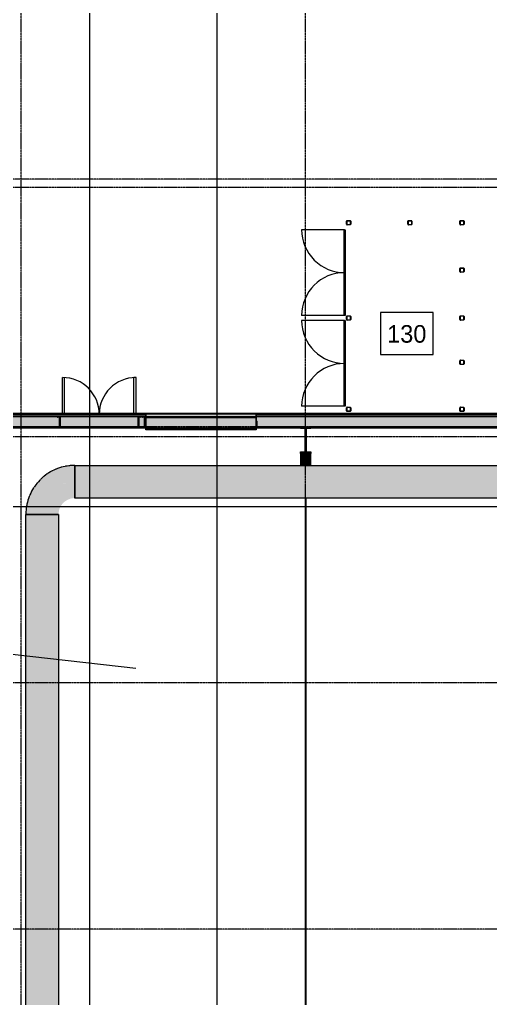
# Model space of a CAD drawing. Header units: inches. Extents: x 21035 to 27109, y -23277 to -20247.
# Drawn here: x 22806 to 23267, y -21694 to -20735 of the extents above; entities that cross this region are included whole.
import ezdxf

# ---------------------------------------------------------------- set-up
doc = ezdxf.new("R2010")
doc.units = ezdxf.units.IN
doc.header["$MEASUREMENT"] = 0
doc.linetypes.add('Grid Line 1_2_', pattern=[0.875, 0.5, -0.125, 0.125, -0.125])
for name, color, linetype, lineweight in [('A-ANNO-IDEN', 131, 'Continuous', 9), ('A-AREA-IDEN', 2, 'Continuous', 9), ('A-DOOR', 31, 'Continuous', 9), ('A-GLAZ-CWMG', 51, 'Continuous', 9), ('A-WALL', 113, 'Continuous', 9), ('A-WALL-PATT', 111, 'Continuous', 25), ('G-ANNO-SYMB', 111, 'Continuous', 9), ('M-HVAC-DUCT', 70, 'Continuous', 9), ('S-BEAM', 12, 'Continuous', 9), ('S-COLS', 52, 'Continuous', 9), ('S-GRID', 1, 'Continuous', 9)]:
    doc.layers.add(name, color=color, linetype=linetype, lineweight=lineweight)
doc.styles.add('Century Gothic', font='GOTHIC.TTF', dxfattribs={"height": 17.245342})
pattern_1 = [(225, (23085.89, -22360.053), (19.00703, -19.00703), []), (225, (23085.89, -22388.853), (19.00703, -19.00703), [])]
pattern_2 = [(45, (0, 0), (-19.00703, 19.00703), []), (45, (0, 28.8), (-19.00703, 19.00703), [])]

# ---------------------------------------------------------------- blocks, each defined once
blk = doc.blocks.new('Rectangular Mullion - Profile_Polycarbonate_Lower-1149838-RCP - First Floor')
at = {"layer": 'A-GLAZ-CWMG'}
blk.add_hatch(color=256, dxfattribs=at).paths.add_polyline_path([(22783.89, -21121.8), (22791.52, -21121.8), (22791.52, -21121.3), (26280.27, -21121.3), (26280.27, -21120.72), (22783.89, -21120.72)], flags=0)
blk.add_line((22783.89, -21120.72), (26280.27, -21120.72), dxfattribs=at)
blk = doc.blocks.new('Double-Flush - 72_ x 96_-983185-RCP - First Floor')
at = {"layer": 'A-DOOR', "lineweight": 13}
for p, q in [((-36, -6.63), (-36, -42.63)), ((-36, -6.63), (-34, -6.63)), ((-34, -6.63), (-34, -42.63)), ((34, -6.63), (34, -42.57)), ((36, -6.63), (34, -6.63)), ((36, -6.63), (36, -42.63)), ((-36, -42.63), (-34, -42.63))]:
    blk.add_line(p, q, dxfattribs=at)
at = {"layer": 'A-DOOR'}
for centre, start, end in [((-36, -6.63), 270, 360), ((36, -6.63), 180, 270)]:
    blk.add_arc(centre, 36, start, end, dxfattribs=at)
blk = doc.blocks.new('overhead door - one-983186-RCP - First Floor')
at = {"layer": 'A-DOOR'}
blk.add_hatch(color=256, dxfattribs=at).paths.add_polyline_path([(-54, -8.75), (54, -8.75), (54, -7), (-54, -7)], flags=0)
for p, q in [((-54, -8.75), (-54, -7)), ((-54, -7), (54, -7)), ((54, -8.75), (-54, -8.75)), ((54, -7), (54, -8.75))]:
    blk.add_line(p, q, dxfattribs=at)
blk = doc.blocks.new('dumpster door - one-1001559-RCP - First Floor')
at = {"layer": 'A-DOOR'}
h = blk.add_hatch(dxfattribs=at)
h.set_pattern_fill('FP_17', color=256, style=0, pattern_type=2)
h.set_pattern_definition([(90, (0, 0), (-8, 5e-16), [])])
h.paths.add_polyline_path([(42, 0.5), (-42, 0.5), (-42, -0.5), (42, -0.5)], flags=0)
for p, q in [((-42, -0.5), (-42, 0.5)), ((-42, 0.5), (42, 0.5)), ((-42, 0), (-42, -42)), ((42, 0.5), (42, -0.5)), ((42, 0), (42, -42)), ((42, -0.5), (-42, -0.5))]:
    blk.add_line(p, q, dxfattribs=at)
for centre, start, end in [((-42, 0), 270, 0), ((42, 0), 180, 270)]:
    blk.add_arc(centre, 42, start, end, dxfattribs=at)
blk = doc.blocks.new('HSS-Hollow Structural Section-Column - HSS4X4X1_4-1001889-RCP - First Floor')
at = {"layer": 'S-COLS'}
h = blk.add_hatch(dxfattribs=at)
h.set_pattern_fill('FP_18', color=256, style=0, pattern_type=2)
h.set_pattern_definition([(225, (23127.985, -21116.928), (19.00703, -19.00703), []), (225, (23127.985, -21145.728), (19.00703, -19.00703), [])])
h.paths.add_polyline_path([(-1.53, 2), (-1.86, 1.86), (-2, 1.53), (-2, -1.53), (-1.86, -1.86), (-1.53, -2), (1.53, -2), (1.86, -1.86), (2, -1.53), (2, 1.53), (1.86, 1.86), (1.53, 2)], flags=0)
h.paths.add_polyline_path([(-1.53, 1.77), (1.7, 1.7), (1.77, 1.53), (1.7, -1.7), (1.53, -1.77), (-1.7, -1.7), (-1.77, -1.53), (-1.7, 1.7)], flags=0)
at = {"layer": 'S-COLS', "lineweight": 15}
for p, q in [((-2, -1.53), (-2, 1.53)), ((-1.77, 1.53), (-1.77, -1.53)), ((-1.53, 2), (1.53, 2)), ((1.53, 1.77), (-1.53, 1.77)), ((1.77, -1.53), (1.77, 1.53)), ((2, 1.53), (2, -1.53)), ((-1.53, -1.77), (1.53, -1.77)), ((1.53, -2), (-1.53, -2))]:
    blk.add_line(p, q, dxfattribs=at)
for centre, radius, start, end in [((-1.53, 1.53), 0.466, 90, 180), ((-1.53, 1.53), 0.233, 90, 180), ((1.53, 1.53), 0.466, 360, 90), ((1.53, 1.53), 0.233, 360, 90), ((-1.53, -1.53), 0.466, 180, 270), ((-1.53, -1.53), 0.233, 180, 270), ((1.53, -1.53), 0.233, 270, 360), ((1.53, -1.53), 0.466, 270, 0)]:
    blk.add_arc(centre, radius, start, end, dxfattribs=at)
blk = doc.blocks.new('HSS-Hollow Structural Section-Column - HSS4X4X1_4-V21-RCP - First Floor')
at = {"layer": 'S-COLS', "lineweight": 15}
for p, q in [((-2, -1.534), (-2, 1.534)), ((-1.767, 1.534), (-1.767, -1.534)), ((-1.534, 2), (1.534, 2)), ((1.534, 1.767), (-1.534, 1.767)), ((1.767, -1.534), (1.767, 1.534)), ((2, 1.534), (2, -1.534)), ((-1.534, -1.767), (1.534, -1.767)), ((1.534, -2), (-1.534, -2))]:
    blk.add_line(p, q, dxfattribs=at)
for centre, radius, start, end in [((-1.534, 1.534), 0.466, 90, 180), ((-1.534, 1.534), 0.233, 90, 180), ((1.534, 1.534), 0.466, 360, 90), ((1.534, 1.534), 0.233, 360, 90), ((-1.534, -1.534), 0.466, 180, 270), ((-1.534, -1.534), 0.233, 180, 270), ((1.534, -1.534), 0.233, 270, 360), ((1.534, -1.534), 0.466, 270, 0)]:
    blk.add_arc(centre, radius, start, end, dxfattribs=at)
blk = doc.blocks.new('HSS-Hollow Structural Section-Column - HSS4X4X1_4-V22-RCP - First Floor')
at = {"layer": 'S-COLS', "lineweight": 15}
for p, q in [((-2, -1.534), (-2, 1.534)), ((-1.767, 1.534), (-1.767, -1.534)), ((-1.534, 2), (1.534, 2)), ((1.534, 1.767), (-1.534, 1.767)), ((1.767, -1.534), (1.767, 1.534)), ((2, 1.534), (2, -1.534)), ((-1.534, -1.767), (1.534, -1.767)), ((1.534, -2), (-1.534, -2))]:
    blk.add_line(p, q, dxfattribs=at)
for centre, radius, start, end in [((-1.534, 1.534), 0.466, 90, 180), ((-1.534, 1.534), 0.233, 90, 180), ((1.534, 1.534), 0.466, 360, 90), ((1.534, 1.534), 0.233, 360, 90), ((-1.534, -1.534), 0.466, 180, 270), ((-1.534, -1.534), 0.233, 180, 270), ((1.534, -1.534), 0.233, 270, 360), ((1.534, -1.534), 0.466, 270, 0)]:
    blk.add_arc(centre, radius, start, end, dxfattribs=at)
blk = doc.blocks.new('HSS-Hollow Structural Section-Column - HSS4X4X1_4-V23-RCP - First Floor')
at = {"layer": 'S-COLS', "lineweight": 15}
for p, q in [((-2, -1.534), (-2, 1.534)), ((-1.767, 1.534), (-1.767, -1.534)), ((-1.534, 2), (1.534, 2)), ((1.534, 1.767), (-1.534, 1.767)), ((1.767, -1.534), (1.767, 1.534)), ((2, 1.534), (2, -1.534)), ((-1.534, -1.767), (1.534, -1.767)), ((1.534, -2), (-1.534, -2))]:
    blk.add_line(p, q, dxfattribs=at)
for centre, radius, start, end in [((-1.534, 1.534), 0.466, 90, 180), ((-1.534, 1.534), 0.233, 90, 180), ((1.534, 1.534), 0.466, 360, 90), ((1.534, 1.534), 0.233, 360, 90), ((-1.534, -1.534), 0.466, 180, 270), ((-1.534, -1.534), 0.233, 180, 270), ((1.534, -1.534), 0.233, 270, 360), ((1.534, -1.534), 0.466, 270, 0)]:
    blk.add_arc(centre, radius, start, end, dxfattribs=at)
blk = doc.blocks.new('HSS-Hollow Structural Section-Column - HSS4X4X1_4-V24-RCP - First Floor')
at = {"layer": 'S-COLS', "lineweight": 15}
for p, q in [((-2, -1.534), (-2, 1.534)), ((-1.767, 1.534), (-1.767, -1.534)), ((-1.534, 2), (1.534, 2)), ((1.534, 1.767), (-1.534, 1.767)), ((1.767, -1.534), (1.767, 1.534)), ((2, 1.534), (2, -1.534)), ((-1.534, -1.767), (1.534, -1.767)), ((1.534, -2), (-1.534, -2))]:
    blk.add_line(p, q, dxfattribs=at)
for centre, radius, start, end in [((-1.534, 1.534), 0.466, 90, 180), ((-1.534, 1.534), 0.233, 90, 180), ((1.534, 1.534), 0.466, 360, 90), ((1.534, 1.534), 0.233, 360, 90), ((-1.534, -1.534), 0.466, 180, 270), ((-1.534, -1.534), 0.233, 180, 270), ((1.534, -1.534), 0.233, 270, 360), ((1.534, -1.534), 0.466, 270, 0)]:
    blk.add_arc(centre, radius, start, end, dxfattribs=at)
blk = doc.blocks.new('HSS-Hollow Structural Section-Column - HSS4X4X1_4-V25-RCP - First Floor')
at = {"layer": 'S-COLS'}
h = blk.add_hatch(dxfattribs=at)
h.set_pattern_fill('FP_19', color=256, style=0, pattern_type=2)
h.set_pattern_definition([(225, (23238.985, -20934.178), (19.00703, -19.00703), []), (225, (23238.985, -20962.978), (19.00703, -19.00703), [])])
h.paths.add_polyline_path([(1.53, 2), (-1.53, 2), (-1.86, 1.86), (-2, 1.53), (-2, -1.53), (-1.86, -1.86), (-1.53, -2), (1.53, -2), (1.86, -1.86), (2, -1.53), (2, 1.53), (1.86, 1.86)], flags=0)
h.paths.add_polyline_path([(1.53, 1.77), (1.7, 1.7), (1.77, 1.53), (1.7, -1.7), (1.53, -1.77), (-1.7, -1.7), (-1.77, -1.53), (-1.7, 1.7), (-1.53, 1.77)], flags=0)
at = {"layer": 'S-COLS', "lineweight": 15}
for p, q in [((-2, -1.53), (-2, 1.53)), ((-1.77, 1.53), (-1.77, -1.53)), ((-1.53, 2), (1.53, 2)), ((1.53, 1.77), (-1.53, 1.77)), ((1.77, -1.53), (1.77, 1.53)), ((2, 1.53), (2, -1.53)), ((-1.53, -1.77), (1.53, -1.77)), ((1.53, -2), (-1.53, -2))]:
    blk.add_line(p, q, dxfattribs=at)
for centre, radius, start, end in [((-1.53, 1.53), 0.466, 90, 180), ((-1.53, 1.53), 0.233, 90, 180), ((1.53, 1.53), 0.466, 360, 90), ((1.53, 1.53), 0.233, 360, 90), ((-1.53, -1.53), 0.466, 180, 270), ((-1.53, -1.53), 0.233, 180, 270), ((1.53, -1.53), 0.233, 270, 360), ((1.53, -1.53), 0.466, 270, 0)]:
    blk.add_arc(centre, radius, start, end, dxfattribs=at)
blk = doc.blocks.new('HSS-Hollow Structural Section-Column - HSS4X4X1_4-V26-RCP - First Floor')
at = {"layer": 'S-COLS', "lineweight": 15}
for p, q in [((-2, -1.534), (-2, 1.534)), ((-1.767, 1.534), (-1.767, -1.534)), ((-1.534, 2), (1.534, 2)), ((1.534, 1.767), (-1.534, 1.767)), ((1.767, -1.534), (1.767, 1.534)), ((2, 1.534), (2, -1.534)), ((-1.534, -1.767), (1.534, -1.767)), ((1.534, -2), (-1.534, -2))]:
    blk.add_line(p, q, dxfattribs=at)
for centre, radius, start, end in [((-1.534, 1.534), 0.466, 90, 180), ((-1.534, 1.534), 0.233, 90, 180), ((1.534, 1.534), 0.466, 360, 90), ((1.534, 1.534), 0.233, 360, 90), ((-1.534, -1.534), 0.466, 180, 270), ((-1.534, -1.534), 0.233, 180, 270), ((1.534, -1.534), 0.233, 270, 360), ((1.534, -1.534), 0.466, 270, 0)]:
    blk.add_arc(centre, radius, start, end, dxfattribs=at)
blk = doc.blocks.new('HSS-Hollow Structural Section-Column - HSS4X4X1_4-V27-RCP - First Floor')
at = {"layer": 'S-COLS'}
h = blk.add_hatch(dxfattribs=at)
h.set_pattern_fill('FP_20', color=256, style=0, pattern_type=2)
h.set_pattern_definition([(225, (23238.985, -20980.553), (19.00703, -19.00703), []), (225, (23238.985, -21009.353), (19.00703, -19.00703), [])])
h.paths.add_polyline_path([(1.53, 2), (-1.53, 2), (-1.86, 1.86), (-2, 1.53), (-2, -1.53), (-1.86, -1.86), (-1.53, -2), (1.53, -2), (1.86, -1.86), (2, -1.53), (2, 1.53), (1.86, 1.86)], flags=0)
h.paths.add_polyline_path([(1.53, 1.77), (1.7, 1.7), (1.77, 1.53), (1.7, -1.7), (1.53, -1.77), (-1.7, -1.7), (-1.77, -1.53), (-1.7, 1.7), (-1.53, 1.77)], flags=0)
at = {"layer": 'S-COLS', "lineweight": 15}
for p, q in [((-2, -1.53), (-2, 1.53)), ((-1.77, 1.53), (-1.77, -1.53)), ((-1.53, 2), (1.53, 2)), ((1.53, 1.77), (-1.53, 1.77)), ((1.77, -1.53), (1.77, 1.53)), ((2, 1.53), (2, -1.53)), ((-1.53, -1.77), (1.53, -1.77)), ((1.53, -2), (-1.53, -2))]:
    blk.add_line(p, q, dxfattribs=at)
for centre, radius, start, end in [((-1.53, 1.53), 0.466, 90, 180), ((-1.53, 1.53), 0.233, 90, 180), ((1.53, 1.53), 0.466, 360, 90), ((1.53, 1.53), 0.233, 360, 90), ((-1.53, -1.53), 0.466, 180, 270), ((-1.53, -1.53), 0.233, 180, 270), ((1.53, -1.53), 0.233, 270, 360), ((1.53, -1.53), 0.466, 270, 0)]:
    blk.add_arc(centre, radius, start, end, dxfattribs=at)
blk = doc.blocks.new('HSS-Hollow Structural Section-Column - HSS4X4X1_4-V28-RCP - First Floor')
at = {"layer": 'S-COLS', "lineweight": 15}
for p, q in [((-2, -1.534), (-2, 1.534)), ((-1.767, 1.534), (-1.767, -1.534)), ((-1.534, 2), (1.534, 2)), ((1.534, 1.767), (-1.534, 1.767)), ((1.767, -1.534), (1.767, 1.534)), ((2, 1.534), (2, -1.534)), ((-1.534, -1.767), (1.534, -1.767)), ((1.534, -2), (-1.534, -2))]:
    blk.add_line(p, q, dxfattribs=at)
for centre, radius, start, end in [((-1.534, 1.534), 0.466, 90, 180), ((-1.534, 1.534), 0.233, 90, 180), ((1.534, 1.534), 0.466, 360, 90), ((1.534, 1.534), 0.233, 360, 90), ((-1.534, -1.534), 0.466, 180, 270), ((-1.534, -1.534), 0.233, 180, 270), ((1.534, -1.534), 0.233, 270, 360), ((1.534, -1.534), 0.466, 270, 0)]:
    blk.add_arc(centre, radius, start, end, dxfattribs=at)
blk = doc.blocks.new('columns and girder2 - one-V37-RCP - First Floor')
at = {"layer": 'S-BEAM'}
h = blk.add_hatch(dxfattribs=at)
h.set_pattern_fill('FP_30', color=256, style=0, pattern_type=2)
h.set_pattern_definition(pattern_1)
h.paths.add_polyline_path([(-5, -0.5), (-5, -2), (5, -2), (5, -0.5), (3.18, -0.5)], flags=0)
h.paths.add_polyline_path([(-5, -22.75), (-5, -24.27), (5, -24.27), (5, -22.75)], flags=0)
h.paths.add_polyline_path([(5, -1199.84), (-5, -1199.84), (-5, -1201.35), (5, -1201.35)], flags=0)
h.paths.add_polyline_path([(5, -1224.25), (-5, -1224.25), (-5, -1225.75), (5, -1225.75)], flags=0)
h = blk.add_hatch(dxfattribs=at)
h.set_pattern_fill('FP_30', color=256, style=0, pattern_type=2)
h.set_pattern_definition(pattern_1)
h.paths.add_polyline_path([(0.62, -2), (-0.63, -2), (-0.63, -22.75), (0.62, -22.75), (0.62, -3.98)], flags=0)
h.paths.add_polyline_path([(-0.63, -1201.35), (-0.63, -1224.25), (0.62, -1224.25), (0.62, -1201.35)], flags=0)
for points in [[(-0.63, -338.22), (-0.63, -761.81), (0.62, -761.81), (0.62, -338.22)], [(-0.63, -761.81), (-0.63, -997.06), (0.62, -997.06), (0.62, -761.81)], [(-0.63, -997.06), (-0.63, -1156.12), (0.62, -1156.12), (0.62, -997.06)], [(-5, -1188.12), (-5, -1199.84), (5, -1199.84), (5, -1188.12)]]:
    blk.add_hatch(color=256, dxfattribs=at).paths.add_polyline_path(points, flags=0)
for p, q in [((-0.63, -338.22), (-0.63, -761.81)), ((0.62, -761.81), (0.62, -338.22)), ((-0.63, -761.81), (-0.63, -997.06)), ((-0.63, -761.81), (0.62, -761.81)), ((0.62, -997.06), (0.62, -761.81)), ((-0.63, -997.06), (-0.63, -1156.12)), ((-0.63, -997.06), (0.62, -997.06)), ((0.62, -1156.12), (0.62, -997.06)), ((-5, -1188.12), (-5, -1199.84)), ((5, -1199.84), (5, -1188.12))]:
    blk.add_line(p, q, dxfattribs=at)
at = {"layer": 'S-BEAM', "lineweight": 15}
for p, q in [((-5, -1201.35), (-5, -1199.84)), ((-5, -1199.84), (5, -1199.84)), ((5, -1201.35), (-5, -1201.35)), ((-0.63, -1224.25), (-0.63, -1201.35)), ((-0.63, -1201.35), (0.62, -1201.35)), ((0.62, -1201.35), (0.62, -1224.25)), ((5, -1199.84), (5, -1201.35)), ((-5, -1225.75), (-5, -1224.25)), ((-5, -1224.25), (5, -1224.25)), ((5, -1225.75), (-5, -1225.75)), ((0.62, -1224.25), (-0.63, -1224.25)), ((5, -1224.25), (5, -1225.75))]:
    blk.add_line(p, q, dxfattribs=at)
blk = doc.blocks.new('L-Angle - L2X2X3_16-1162514-RCP - First Floor')
at = {"layer": 'S-BEAM'}
blk.add_hatch(color=256, dxfattribs=at).paths.add_polyline_path([(26276.15, -21121.8), (26281.51, -21121.8), (26281.51, -21121.3), (22791.52, -21121.3), (22791.52, -21121.8), (26258.61, -21121.8)], flags=0)
blk.add_line((26281.51, -21121.3), (22791.52, -21121.3), dxfattribs=at)
blk = doc.blocks.new('Girt_Z - 10_D-1516133-RCP - First Floor')
at = {"layer": 'S-BEAM'}
for points in [[(23037.52, -21124.88), (23037.52, -21124.3), (22929.52, -21124.3), (22929.52, -21124.88), (22994.98, -21124.88)], [(23037.52, -21124.95), (23037.52, -21124.88), (22994.98, -21124.95)]]:
    blk.add_hatch(color=256, dxfattribs=at).paths.add_polyline_path(points, flags=0)
for p, q in [((23037.52, -21124.3), (22929.52, -21124.3)), ((22929.52, -21124.88), (23037.52, -21124.88)), ((22929.52, -21124.95), (23037.52, -21124.95))]:
    blk.add_line(p, q, dxfattribs=at)
blk = doc.blocks.new('Round Elbow - 1_0 D-V67-RCP - First Floor')
at = {"layer": 'M-HVAC-DUCT'}
for points in [[(-14.24, 32), (-16, 32), (-16.36, 28.78), (-16.96, 26.53), (-18.14, 24), (-19.74, 21.72), (-22.03, 19.52), (-24.16, 18.07), (-26.95, 16.85), (-29.25, 16.24), (-32, 15.94), (-32, 0), (-28.09, 0.24), (-24.34, 0.93), (-20, 2.37), (-16.72, 3.91), (-13.68, 5.78), (-10.78, 8.05), (-8.05, 10.78), (-5.66, 13.82), (-3.66, 17.14), (-2.08, 20.65), (-0.93, 24.34), (-0.23, 28.14), (0, 32), (-13.86, 32)], [(10.28, 32), (0, 32), (-0.29, 27.84), (-0.93, 24.34), (-2.08, 20.65), (-3.67, 17.13), (-5.66, 13.82), (-8.16, 10.67), (-10.78, 8.05), (-13.82, 5.66), (-17.13, 3.67), (-20.65, 2.08), (-24.34, 0.93), (-28.14, 0.23), (-32, 0), (-32, -16), (-26.55, -15.66), (-22.64, -15.08), (-18.07, -13.93), (-13.31, -12.19), (-8.76, -9.96), (-5.33, -7.91), (-1.09, -4.69), (2.53, -1.3), (5.1, 1.55), (8.07, 5.59), (10.33, 9.37), (12.35, 13.63), (14.15, 18.93), (15.08, 22.64), (15.77, 27.3), (16, 32), (12.26, 32)]]:
    blk.add_hatch(color=256, dxfattribs=at).paths.add_polyline_path(points, flags=0)
for p, q in [((0, 32), (-16, 32)), ((16, 32), (0, 32)), ((-32, 16), (-32, 0)), ((-32, 0), (-32, -16))]:
    blk.add_line(p, q, dxfattribs=at)
at = {"layer": 'M-HVAC-DUCT', "flags": 128}
for points in [[(15.77, 27.39), (15.8, 27.65), (15.94, 29.56), (16, 31.48), (16, 32)], [(13.95, 18.11), (13.98, 18.24), (14.5, 20.09), (14.94, 21.96), (15.04, 22.48)], [(15.11, 22.84), (15.3, 23.84), (15.59, 25.74), (15.75, 27.14)], [(8.01, 5.49), (8.39, 6.07), (9.4, 7.7), (10.33, 9.38), (11.2, 11.09), (12.01, 12.83), (12.27, 13.46)], [(12.41, 13.82), (12.74, 14.61), (13.4, 16.41), (13.9, 17.97)], [(2.05, -1.82), (2.43, -1.44), (3.74, -0.04), (5, 1.42), (5.09, 1.53)], [(5.16, 1.63), (6.19, 2.92), (7.32, 4.47), (7.79, 5.17)], [(-9.17, -10.21), (-8.15, -9.66), (-6.5, -8.67), (-5.5, -8.01)], [(-5.23, -7.83), (-4.9, -7.62), (-3.33, -6.5), (-1.82, -5.32), (-1.62, -5.16)], [(-1.43, -5), (-0.35, -4.09), (1.07, -2.79), (1.79, -2.08)], [(-32, -16), (-30.08, -15.96), (-28.16, -15.85), (-27.48, -15.78)], [(-27.1, -15.74), (-26.25, -15.65), (-24.35, -15.39), (-22.73, -15.09)], [(-22.6, -15.07), (-22.46, -15.04), (-20.59, -14.62), (-18.73, -14.13), (-18.22, -13.97)], [(-17.87, -13.86), (-16.9, -13.56), (-15.09, -12.92), (-13.78, -12.4)], [(-13.55, -12.31), (-13.31, -12.21), (-11.55, -11.43), (-9.83, -10.58), (-9.49, -10.39)]]:
    blk.add_lwpolyline(points, dxfattribs=at)

msp = doc.modelspace()

# ---------------------------------------------------------------- hatches: boundary and pattern name
at = {"layer": 'A-WALL'}
h = msp.add_hatch(color=256, dxfattribs=at)
h.paths.add_polyline_path([(23696.84, -21123.3), (25981.02, -21123.3), (25981.02, -21121.8), (23037.52, -21121.8), (23037.52, -21123.3), (23626.65, -21123.3)], flags=0)
h.paths.add_polyline_path([(22784.42, -21123.3), (22929.52, -21123.3), (22929.52, -21121.8), (22780.64, -21121.8), (22780.64, -21123.3)], flags=0)
at = {"layer": 'A-WALL', "lineweight": 5}
h = msp.add_hatch(color=256, dxfattribs=at)
h.paths.add_polyline_path([(24117.95, -21135.05), (24238.89, -21135.05), (24238.89, -21134.3), (23959.39, -21134.3), (23959.39, -21135.05)], flags=0)
h.paths.add_polyline_path([(22792.14, -21135.05), (22929.52, -21135.05), (22929.52, -21128.43), (22928.77, -21128.43), (22928.77, -21134.3), (22791.39, -21134.3), (22791.39, -21135.05)], flags=0)
h.paths.add_polyline_path([(25975.89, -21135.05), (25975.89, -21134.3), (25696.39, -21134.3), (25696.39, -21135.05), (25942.77, -21135.05)], flags=0)
h.paths.add_polyline_path([(23037.52, -21135.05), (23080.89, -21135.05), (23080.89, -21134.3), (23038.27, -21134.3), (23038.27, -21128.43), (23037.52, -21128.43)], flags=0)
h.paths.add_polyline_path([(23090.89, -21135.05), (23370.39, -21135.05), (23370.39, -21134.3), (23090.89, -21134.32)], flags=0)
h.paths.add_polyline_path([(23380.39, -21135.05), (23659.89, -21135.05), (23659.89, -21134.3), (23380.39, -21134.39)], flags=0)
h.paths.add_polyline_path([(25686.39, -21135.05), (25686.39, -21134.3), (25406.89, -21134.3), (25406.89, -21135.05)], flags=0)
h.paths.add_polyline_path([(25396.89, -21135.05), (25396.89, -21134.3), (25117.39, -21134.3), (25117.39, -21135.05), (25240.92, -21135.05)], flags=0)
h.paths.add_polyline_path([(25107.39, -21135.05), (25107.39, -21134.3), (24827.89, -21134.3), (24827.89, -21135.05), (24960.18, -21135.05)], flags=0)
h.paths.add_polyline_path([(23669.89, -21135.05), (23949.39, -21135.05), (23949.39, -21134.3), (23669.89, -21134.3), (23669.89, -21134.46)], flags=0)
h.paths.add_polyline_path([(24817.89, -21135.05), (24817.89, -21134.3), (24538.39, -21134.3), (24538.39, -21135.05), (24749.62, -21135.05)], flags=0)
h.paths.add_polyline_path([(24248.89, -21135.05), (24528.39, -21135.05), (24528.39, -21134.3), (24248.89, -21134.3), (24248.89, -21134.61)], flags=0)
h.paths.add_polyline_path([(25981.02, -21134.3), (25981.02, -21124.3), (25980.27, -21124.3), (25980.27, -21134.3)], flags=0)
h = msp.add_hatch(color=256, dxfattribs=at)
h.paths.add_polyline_path([(22994.98, -21135.05), (23037.52, -21135.05), (23037.52, -21124.95), (22929.52, -21124.95), (22929.52, -21135.05)], flags=0)
h.paths.add_polyline_path([(23037.52, -21124.3), (23037.52, -21121.8), (22929.52, -21121.8), (22929.52, -21124.3), (22994.98, -21124.3)], flags=0)
at = {"layer": 'A-WALL-PATT', "lineweight": 9}
h = msp.add_hatch(dxfattribs=at)
h.set_pattern_fill('FP_13', color=256, style=0, pattern_type=2)
h.set_pattern_definition([(0, (0, 0), (0, 24), []), (90, (0, 0), (-24, 1e-15), [])])
h.paths.add_polyline_path([(23626.65, -21124.3), (25981.02, -21124.3), (25981.02, -21123.3), (23037.52, -21123.3), (23037.52, -21124.3), (23556.47, -21124.3)], flags=0)
h.paths.add_polyline_path([(22781.39, -21124.3), (22929.52, -21124.3), (22929.52, -21123.3), (22780.64, -21123.3), (22780.64, -21124.3)], flags=0)
h = msp.add_hatch(dxfattribs=at)
h.set_pattern_fill('FP_11', color=256, style=0, pattern_type=2)
h.set_pattern_definition([(161.57, (0.96, 0.96), (-7.6802237, -0.0009796), [0, -54.643, 6.067, 0]), (18.43, (-0.96, 0.96), (-7.6802237, 0.0009796), [0, -54.643, 6.067, 0]), (108.43, (0.96, 0.96), (3.8382953, -19.20136532), [18.211, -42.499]), (71.57, (-0.96, 0.96), (3.8382953, 19.20136532), [18.211, -42.499])])
h.paths.add_polyline_path([(23837.21, -21134.3), (25980.27, -21134.3), (25980.27, -21124.3), (23037.52, -21124.3), (23037.52, -21128.43), (23038.27, -21128.43), (23038.27, -21134.3), (23696.84, -21134.3)], flags=0)
h.paths.add_polyline_path([(22784.42, -21134.3), (22928.77, -21134.3), (22928.77, -21128.43), (22929.52, -21128.43), (22929.52, -21124.3), (22781.39, -21124.3), (22781.39, -21134.3)], flags=0)
at = {"layer": 'M-HVAC-DUCT', "lineweight": 5}
for points in [[(24495.89, -21187.93), (24495.89, -21171.93), (22859.89, -21171.93), (22859.89, -21187.93), (24398.69, -21187.93)], [(24398.69, -21203.93), (24495.89, -21203.93), (24495.89, -21187.93), (22859.89, -21187.93), (22859.89, -21203.93), (24117.95, -21203.93)], [(22818.71, -22275.8), (22827.89, -22275.8), (22827.89, -21219.93), (22811.89, -21219.93), (22811.89, -22275.8), (22817.61, -22275.8)], [(22829.71, -22275.8), (22843.89, -22275.8), (22843.87, -21219.93), (22827.89, -21219.93), (22827.89, -22275.8)]]:
    msp.add_hatch(color=256, dxfattribs=at).paths.add_polyline_path(points, flags=0)
at = {"layer": 'S-COLS'}
h = msp.add_hatch(dxfattribs=at)
h.set_pattern_fill('FP_8', color=256, style=0, pattern_type=2)
h.set_pattern_definition(pattern_2)
h.paths.add_polyline_path([(22924.91, -21134.3), (22924.78, -21133.99), (22924.47, -21133.87), (22922.54, -21133.56), (22922.54, -21125.04), (22924.78, -21124.61), (22924.91, -21124.3), (22922.02, -21124.3), (22922.02, -21134.3), (22924.8, -21134.3)], flags=0)
h = msp.add_hatch(dxfattribs=at)
h.set_pattern_fill('FP_8', color=256, style=0, pattern_type=2)
h.set_pattern_definition(pattern_2)
h.paths.add_polyline_path([(22928.77, -21134.3), (22928.77, -21124.3), (22925.88, -21124.3), (22926, -21124.61), (22926.31, -21124.74), (22928.24, -21125.04), (22928.24, -21133.56), (22926, -21133.99), (22925.88, -21134.3)], flags=0)

# ---------------------------------------------------------------- linework, layer by layer
at = {"layer": 'A-ANNO-IDEN', "color": 163}
msp.add_line((22919.57, -21370.87), (21544.32, -21216.62), dxfattribs=at)
at = {"layer": 'A-AREA-IDEN', "flags": 128}
msp.add_lwpolyline([(23159.2, -21022.28), (23159.2, -21063.43), (23210.62, -21063.43), (23210.62, -21022.28)], close=True, dxfattribs=at)
at = {"layer": 'A-WALL', "lineweight": 25}
for p, q in [((22780.64, -21121.8), (22929.52, -21121.8)), ((22929.52, -21121.8), (22929.52, -21135.05)), ((23037.52, -21121.8), (26283.89, -21121.8)), ((23037.52, -21135.05), (23037.52, -21121.8)), ((22929.52, -21135.05), (22792.14, -21135.05)), ((23080.89, -21135.05), (23037.52, -21135.05)), ((23370.39, -21135.05), (23090.89, -21135.05))]:
    msp.add_line(p, q, dxfattribs=at)
at = {"layer": 'A-WALL'}
for p, q in [((22780.64, -21123.3), (22929.52, -21123.3)), ((22929.52, -21124.3), (22780.64, -21124.3)), ((23037.52, -21121.8), (22929.52, -21121.8)), ((23037.52, -21123.3), (26282.39, -21123.3)), ((26281.39, -21124.3), (23037.52, -21124.3)), ((22928.77, -21134.3), (22791.39, -21134.3)), ((22928.77, -21128.43), (22928.77, -21134.3)), ((22928.77, -21128.43), (22929.52, -21128.43)), ((22929.52, -21135.05), (23037.52, -21135.05)), ((23037.52, -21128.43), (23038.27, -21128.43)), ((23038.27, -21134.3), (23038.27, -21128.43)), ((23080.89, -21134.3), (23038.27, -21134.3)), ((23370.39, -21134.3), (23090.89, -21134.3))]:
    msp.add_line(p, q, dxfattribs=at)
at = {"layer": 'G-ANNO-SYMB'}
for p, q in [((22874.16, -20363.1), (22874.16, -23159.65)), ((22998.96, -20606.82), (22998.96, -23159.65)), ((26414.43, -21212.52), (22772.64, -21212.52))]:
    msp.add_line(p, q, dxfattribs=at)
at = {"layer": 'M-HVAC-DUCT'}
for p, q in [((22859.89, -21171.93), (24495.89, -21171.93)), ((22859.89, -21171.93), (22859.89, -21203.93)), ((24495.89, -21203.93), (22859.89, -21203.93)), ((22811.89, -22275.8), (22811.89, -21219.93)), ((22843.89, -21219.93), (22811.89, -21219.93)), ((22843.89, -21219.93), (22843.89, -22275.8))]:
    msp.add_line(p, q, dxfattribs=at)
at = {"layer": 'S-COLS', "lineweight": 15}
for p, q in [((22842.63, -21124.3), (22845.52, -21124.3)), ((22844.99, -21125.04), (22843.06, -21124.74)), ((22844.99, -21133.56), (22844.99, -21125.04)), ((22845.52, -21124.3), (22845.52, -21134.3)), ((22922.02, -21134.3), (22922.02, -21124.3)), ((22922.02, -21124.3), (22924.91, -21124.3)), ((22924.47, -21124.74), (22922.54, -21125.04)), ((22922.54, -21125.04), (22922.54, -21133.56)), ((22925.88, -21124.3), (22928.77, -21124.3)), ((22928.24, -21125.04), (22926.31, -21124.74)), ((22928.24, -21133.56), (22928.24, -21125.04)), ((22928.77, -21124.3), (22928.77, -21134.3)), ((22845.52, -21134.3), (22842.63, -21134.3)), ((22843.06, -21133.87), (22844.99, -21133.56)), ((22924.91, -21134.3), (22922.02, -21134.3)), ((22922.54, -21133.56), (22924.47, -21133.87)), ((22928.77, -21134.3), (22925.88, -21134.3)), ((22926.31, -21133.87), (22928.24, -21133.56))]:
    msp.add_line(p, q, dxfattribs=at)
for centre, start, end in [((22843.06, -21124.3), 180, 270), ((22924.47, -21124.3), 270, 0), ((22926.31, -21124.3), 180, 270), ((22843.06, -21134.3), 90, 180), ((22924.47, -21134.3), 0, 90), ((22926.31, -21134.3), 90, 180)]:
    msp.add_arc(centre, 0.436, start, end, dxfattribs=at)
at = {"layer": 'S-GRID', "linetype": 'Grid Line 1_2_'}
for p, q in [((22807.39, -23227.37), (22807.39, -20361.6)), ((23085.89, -23227.37), (23085.89, -20361.6)), ((23085.89, -23227.37), (23085.89, -20361.6)), ((26557.32, -20891.55), (21678.64, -20891.55)), ((26557.32, -20899.55), (21678.64, -20899.55)), ((26557.32, -21124.3), (21678.64, -21124.3)), ((26557.32, -21134.3), (21678.64, -21134.3)), ((26557.32, -21143.8), (21678.64, -21143.8)), ((26557.32, -21385.05), (21678.64, -21385.05)), ((26557.32, -21385.05), (21678.64, -21385.05)), ((26557.32, -21626.3), (21678.64, -21626.3)), ((26557.32, -21626.3), (21678.64, -21626.3))]:
    msp.add_line(p, q, dxfattribs=at)

# ---------------------------------------------------------------- block references
at = {"layer": 'A-DOOR'}
for name, p, rotation in [('dumpster door - one-1001559-RCP - First Floor', (23123.99, -20983.05), 270), ('dumpster door - one-1001559-RCP - First Floor', (23123.99, -21072.05), 270), ('Double-Flush - 72_ x 96_-983185-RCP - First Floor', (22883.77, -21128.43), 180)]:
    msp.add_blockref(name, p, dxfattribs=dict(at, rotation=rotation))
msp.add_blockref('overhead door - one-983186-RCP - First Floor', (22983.52, -21128.43), dxfattribs=at)
at = {"layer": 'A-GLAZ-CWMG'}
msp.add_blockref('Rectangular Mullion - Profile_Polycarbonate_Lower-1149838-RCP - First Floor', (0, 0), dxfattribs=at)
at = {"layer": 'M-HVAC-DUCT', "rotation": 180}
msp.add_blockref('Round Elbow - 1_0 D-V67-RCP - First Floor', (22827.89, -21187.93), dxfattribs=at)
at = {"layer": 'S-BEAM'}
for name in ['L-Angle - L2X2X3_16-1162514-RCP - First Floor', 'Girt_Z - 10_D-1516133-RCP - First Floor']:
    msp.add_blockref(name, (0, 0), dxfattribs=at)
at = {"layer": 'S-BEAM', "rotation": 180}
msp.add_blockref('columns and girder2 - one-V37-RCP - First Floor', (23085.89, -22360.05), dxfattribs=at)
at = {"layer": 'S-COLS', "rotation": 180}
for name, p in [('HSS-Hollow Structural Section-Column - HSS4X4X1_4-V24-RCP - First Floor', (23127.99, -20934.18)), ('HSS-Hollow Structural Section-Column - HSS4X4X1_4-V28-RCP - First Floor', (23187.99, -20934.18)), ('HSS-Hollow Structural Section-Column - HSS4X4X1_4-V25-RCP - First Floor', (23238.99, -20934.18)), ('HSS-Hollow Structural Section-Column - HSS4X4X1_4-V27-RCP - First Floor', (23238.99, -20980.55)), ('HSS-Hollow Structural Section-Column - HSS4X4X1_4-V22-RCP - First Floor', (23127.99, -21027.55)), ('HSS-Hollow Structural Section-Column - HSS4X4X1_4-V23-RCP - First Floor', (23238.99, -21027.55)), ('HSS-Hollow Structural Section-Column - HSS4X4X1_4-V26-RCP - First Floor', (23238.99, -21070.93)), ('HSS-Hollow Structural Section-Column - HSS4X4X1_4-1001889-RCP - First Floor', (23127.99, -21116.93)), ('HSS-Hollow Structural Section-Column - HSS4X4X1_4-V21-RCP - First Floor', (23238.99, -21116.93))]:
    msp.add_blockref(name, p, dxfattribs=at)

# ---------------------------------------------------------------- texts
at = {"layer": 'A-AREA-IDEN', "insert": (23184.91, -21034.47), "char_height": 17.245, "width": 47.304, "attachment_point": 2, "line_spacing_factor": 0.984117, "style": 'Century Gothic'}
msp.add_mtext('130', dxfattribs=at)

doc.saveas('drawing.dxf')
